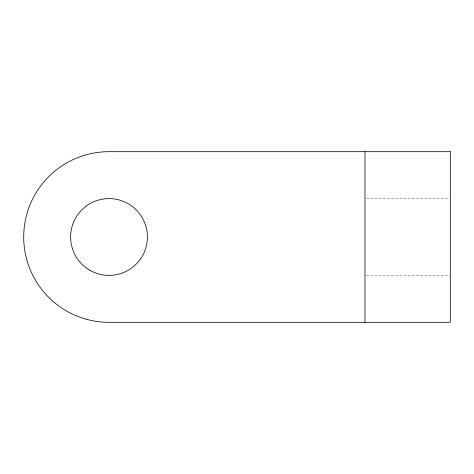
<?xml version="1.0" encoding="UTF-8"?>
<svg xmlns="http://www.w3.org/2000/svg" width="474" height="474" viewBox="0 0 474 474"><rect width="100%" height="100%" fill="white"/><g stroke="black" fill="none" stroke-linecap="round" stroke-linejoin="round"><path stroke-width="0.36" stroke-dasharray="2.37 1.78" d="M366.449 198.606L449.565 198.606M366.449 275.394L450.3 275.394"/><path stroke-width="0.71" d="M364.98 151.68L364.98 322.32M450.3 151.68L109.02 151.68A85.32 85.32 0 0 0 23.7 237A85.32 85.32 0 0 0 109.02 322.32L450.3 322.32L450.3 151.68M89.823 270.251A38.394 38.394 0 0 0 147.414 237A38.394 38.394 0 0 0 89.823 203.749A38.394 38.394 0 0 0 89.823 270.251"/></g></svg>
